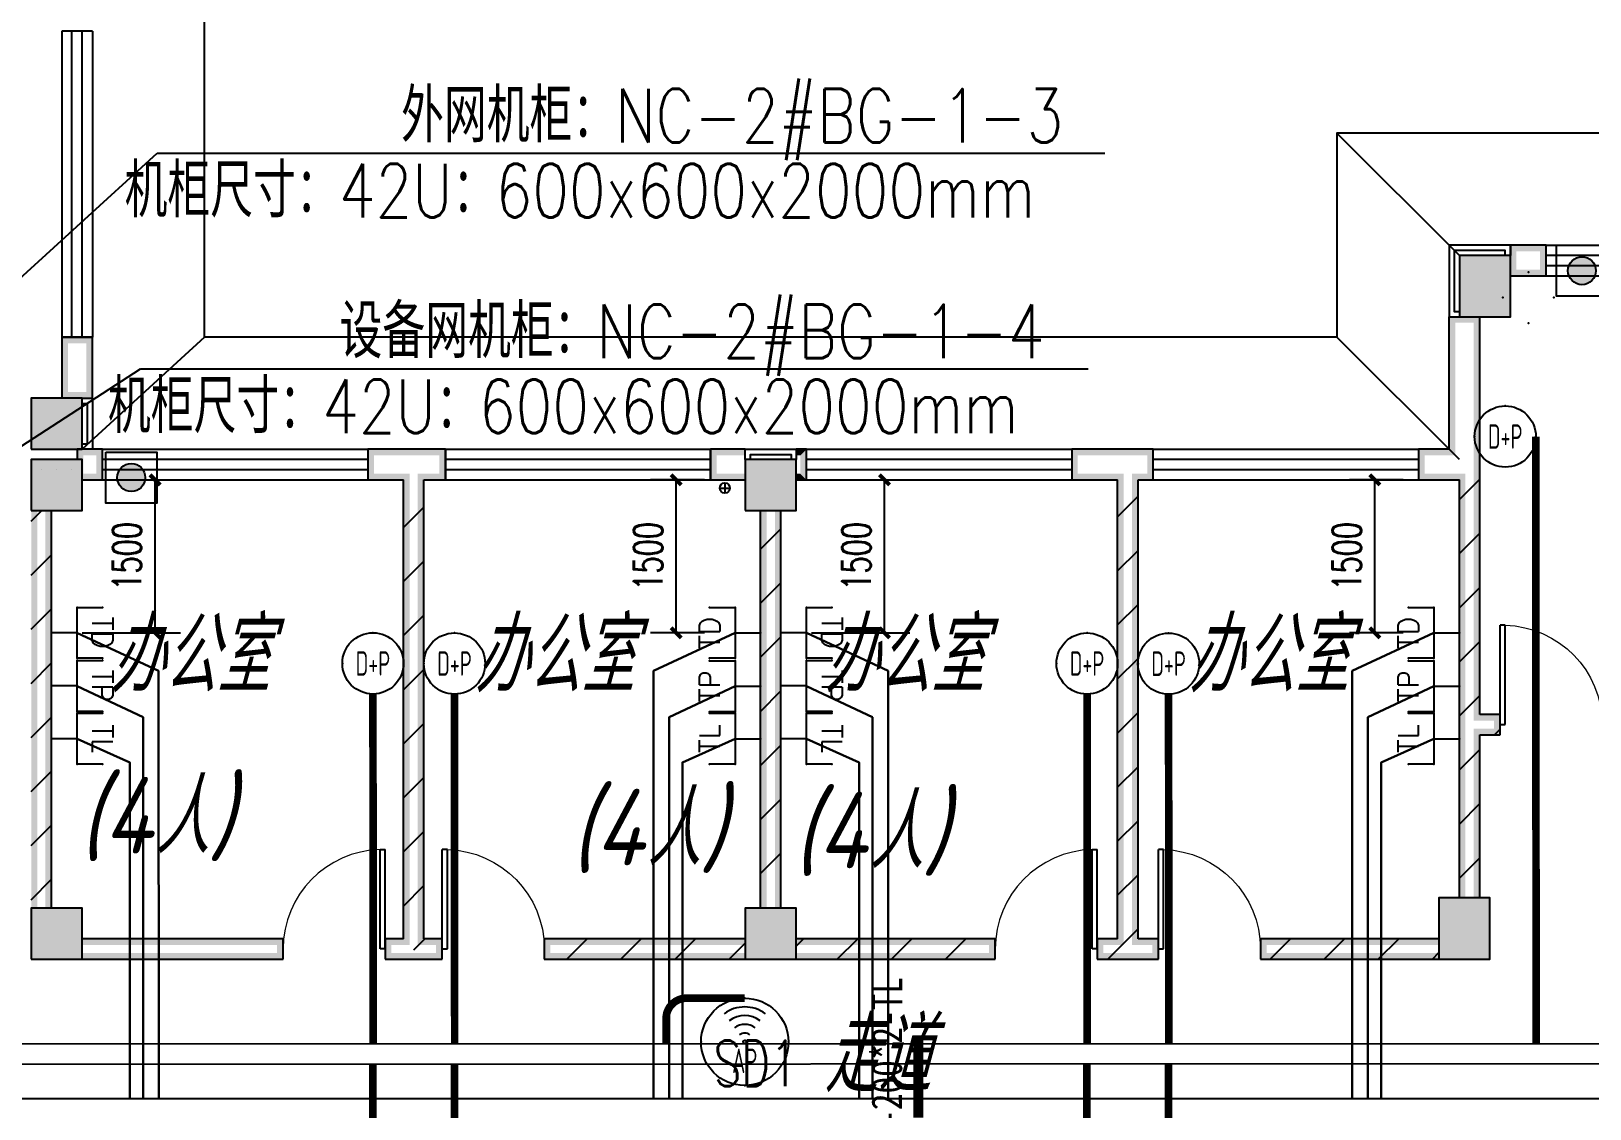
# Model space of a CAD drawing. Extents: x 1241380 to 1952554, y 1012187 to 1766051.
# Drawn here: x 1584065 to 1599344, y 1208753 to 1219321 of the extents above; entities that cross this region are included whole.
import ezdxf
from ezdxf.enums import TextEntityAlignment as Align

# ---------------------------------------------------------------- set-up
doc = ezdxf.new("R2010")
doc.units = 0
for name, color, linetype in [('1-建筑底图', 8, 'Continuous'), ('CABLETRAY_PDS', 4, 'Continuous'), ('EQUIP-插座', 3, 'Continuous'), ('EQUIP-照明', 3, 'Continuous'), ('EQUIP-通讯', 3, 'Continuous'), ('PUB_HATCH', 8, 'Continuous'), ('TEL_DIM', 3, 'Continuous'), ('TEL_LEAD', 3, 'Continuous'), ('WIRE-综合布线', 5, 'Continuous'), ('光纤点位', 3, 'Continuous'), ('内网桥架', 1, 'Continuous'), ('填充', 8, 'Continuous'), ('抗震支吊架', 2, 'Continuous'), ('排水', 153, 'Continuous'), ('红机电话', 3, 'Continuous'), ('蓝机电话', 3, 'Continuous')]:
    doc.layers.add(name, color=color, linetype=linetype)
doc.layers.add('内网线路', color=1, linetype='Continuous', lineweight=30)
doc.layers.get('EQUIP-插座').off()
doc.styles.add('_TCH_DIM', font='SIMPLEX', dxfattribs={"bigfont": 'GBCBIG'})
doc.styles.add('_TEL_ATTDEF', font='GBENOR', dxfattribs={"width": 0.8, "height": 3, "bigfont": 'GBCBIG'})
doc.styles.add('_TEL_DIM', font='SIMPLEX', dxfattribs={"width": 0.8, "height": 3.5, "bigfont": 'HZTXT'})
doc.styles.add('A_DIM_T3', font='SIMPLEX', dxfattribs={"width": 0.7, "bigfont": 'HZ'})
doc.styles.add('kzcad', font='', dxfattribs={"width": 0.8})
doc.styles.get("Standard").update_dxf_attribs({"font": 'gbeitc.shx', "bigfont": 'gbcbig.shx'})
doc.styles.get('kzcad').set_extended_font_data('SimSun')
doc.linetypes.add('JIEDI', pattern='A,1.25,-0.25,0.25,-0.25,0.625,["/",Standard,S=0.6,R=0,X=0,Y=-0.3],0.625,-0.25,0.25,-0.25', length=4)
doc.dimstyles.new('_TCH_ARCH&&100', dxfattribs={"dimtxt": 280, "dimasz": 100, "dimexe": 250, "dimexo": 300, "dimgap": 135, "dimtad": 1, "dimdec": 0, "dimzin": 0, "dimdsep": 46, "dimtxsty": 'A_DIM_T3', "dimblk": 'ARCHTICK', "dimcen": 0.09, "dimclrt": 7, "dimazin": 2, "dimtfac": 1, "dimtdec": 0, "dimtix": 1, "dimtmove": 2, "dimatfit": 3, "dimfxl": 100, "dimtolj": 1, "dimtzin": 0, "dimarcsym": 0})
pattern_1 = [(45, (-636285.87, -718395.4), (-265.16515, 265.16515), [])]

# ---------------------------------------------------------------- blocks, each defined once
blk = doc.blocks.new('ng')
at = {"layer": '排水'}
for p, q in [((346041, 781408), (346041, 781308)), ((345991, 781358), (346091, 781358))]:
    blk.add_line(p, q, dxfattribs=at)
blk.add_circle((346041, 781358), 50, dxfattribs=at)
blk = doc.blocks.new('雨水管')
at = {"layer": '排水'}
blk.add_blockref('ng', (600767, -124911), dxfattribs=at)
blk = doc.blocks.new('xfjyc')
at = {"layer": '填充'}
h = blk.add_hatch(color=1, dxfattribs=at)
h.dxf.hatch_style = 1
edge = h.paths.add_edge_path()
edge.add_arc((250, 250), 137, 0, 360)
blk.add_lwpolyline([(0, 500), (500, 500), (500, 0), (0, 0)], close=True)
at = {"color": 1}
blk.add_circle((250, 250), 137, dxfattribs=at)
blk = doc.blocks.new('xfjyc2')
for p in [(28302, 14101), (14081, 12073)]:
    blk.add_blockref('xfjyc', p)
blk = doc.blocks.new('$WINLIB2D$00000001')
at = {"color": 0}
for points in [[(-0.5, 0.5), (-0.5, -0.5)], [(-0.5, 0.5), (0.5, 0.5)], [(0.5, -0.5), (0.5, 0.5)], [(0.5, 0.1667), (-0.5, 0.1667)], [(0.5, -0.1667), (-0.5, -0.1667)], [(-0.5, -0.5), (0.5, -0.5)]]:
    blk.add_lwpolyline(points, dxfattribs=at)
blk = doc.blocks.new('$DorLib2D$00000001')
at = {"color": 0}
for p, q in [((0.45, 0.975), (0.5, 0.975)), ((0.45, 0), (0.45, 0.975)), ((0.5, 0), (0.5, 0.975)), ((0.5, 0), (0.45, 0))]:
    blk.add_line(p, q, dxfattribs=at)
at = {"color": 0, "lineweight": 13}
blk.add_arc((0.475, 0), 0.975, 91.4693, 180, dxfattribs=at)
blk = doc.blocks.new('_FZH')
blk.add_lwpolyline([(-0.5, -0.5), (0.5, -0.5), (0.5, 0.5), (-0.5, 0.5)], close=True)
at = {"layer": 'PUB_HATCH'}
blk.add_solid([(-0.5, -0.5), (0.5, -0.5), (-0.5, 0.5), (0.5, 0.5)], dxfattribs=at)
blk = doc.blocks.new('1-一层建筑底图')
at = {"layer": '1-建筑底图'}
for points in [[(28150, 14550), (27800, 14550), (27860, 14490), (28090, 14490)], [(27800, 14550), (27800, 14250), (27860, 14310), (27860, 14490)], [(28150, 14250), (28150, 14550), (28090, 14490), (28090, 14310)], [(27800, 14450), (27300, 14450), (27360, 14390), (27740, 14390)], [(27300, 14450), (27300, 13850), (27360, 13910), (27360, 14390)], [(27800, 13850), (27800, 14450), (27740, 14390), (27740, 13910)], [(27800, 14250), (28150, 14250), (28090, 14310), (27860, 14310)], [(27300, 13850), (27800, 13850), (27740, 13910), (27360, 13910)], [(27200, 12550), (27260, 12490), (27260, 13850), (27200, 13850)], [(27200, 13850), (27200, 13790), (27500, 13790), (27500, 13850)], [(27500, 12450), (27500, 13850), (27440, 13850), (27440, 12450)], [(13900, 13650), (13600, 13650), (13660, 13590), (13840, 13590)], [(13600, 13650), (13600, 13050), (13660, 13110), (13660, 13590)], [(13900, 13050), (13900, 13650), (13840, 13590), (13840, 13110)], [(13800, 13050), (13300, 13050), (13360, 12990), (13740, 12990)], [(13300, 13050), (13300, 12550), (13360, 12610), (13360, 12990)], [(13600, 13050), (13900, 13050), (13840, 13110), (13660, 13110)], [(13800, 12550), (13800, 13050), (13740, 12990), (13740, 12610)], [(13300, 12550), (13800, 12550), (13740, 12610), (13360, 12610)], [(14000, 12550), (13750, 12550), (13810, 12490), (13940, 12490)], [(13750, 12450), (13800, 12450), (13800, 12300), (13810, 12310), (13810, 12490), (13750, 12550)], [(14000, 12250), (14000, 12550), (13940, 12490), (13940, 12310)], [(17050, 12550), (16600, 12550), (16660, 12490), (17050, 12490)], [(16600, 12550), (16600, 12250), (16660, 12310), (16660, 12490)], [(17360, 12550), (17050, 12550), (17050, 12490), (17300, 12490)], [(17360, 12250), (17360, 12550), (17300, 12490), (17300, 12310)], [(20300, 12550), (19960, 12550), (20020, 12490), (20300, 12490)], [(19960, 12550), (19960, 12250), (20020, 12310), (20020, 12490)], [(20900, 12550), (20800, 12550), (20800, 12490), (20840, 12490)], [(20900, 12250), (20900, 12550), (20840, 12490), (20840, 12310)], [(24050, 12550), (23500, 12550), (23560, 12490), (24050, 12490)], [(23500, 12550), (23500, 12250), (23560, 12310), (23560, 12490)], [(24300, 12550), (24050, 12550), (24050, 12490), (24240, 12490)], [(24300, 12250), (24300, 12550), (24240, 12490), (24240, 12310)], [(27200, 12550), (26900, 12550), (26960, 12490), (27260, 12490)], [(26900, 12550), (26900, 12250), (26960, 12310), (26960, 12490)], [(13800, 12450), (13300, 12450), (13360, 12390), (13740, 12390)], [(13300, 12450), (13300, 11950), (13360, 12010), (13360, 12390)], [(13800, 11950), (13800, 12450), (13740, 12390), (13740, 12010)], [(20800, 12450), (20300, 12450), (20360, 12390), (20740, 12390)], [(20300, 12450), (20300, 11950), (20360, 12010), (20360, 12390)], [(20800, 11950), (20800, 12450), (20740, 12390), (20740, 12010)], [(27500, 9950), (27500, 12450), (27440, 12450), (27440, 9890)], [(13360, 11950), (13300, 11950), (13300, 12350), (13300, 8050), (13360, 8050)], [(13800, 12300), (13800, 12250), (14000, 12250), (13940, 12310), (13810, 12310)], [(16600, 12250), (16950, 12250), (17010, 12310), (16660, 12310)], [(16950, 7750), (16950, 12250), (17010, 12310), (17010, 7690)], [(17150, 12250), (17360, 12250), (17300, 12310), (17090, 12310)], [(17150, 7750), (17150, 12250), (17090, 12310), (17090, 7690)], [(19960, 12250), (20300, 12250), (20300, 12310), (20020, 12310)], [(20800, 12250), (20900, 12250), (20840, 12310), (20800, 12310)], [(23500, 12250), (23950, 12250), (24010, 12310), (23560, 12310)], [(23950, 7750), (23950, 12250), (24010, 12310), (24010, 7690)], [(24150, 12250), (24300, 12250), (24240, 12310), (24090, 12310)], [(24150, 7750), (24150, 12250), (24090, 12310), (24090, 7690)], [(26900, 12250), (27300, 12250), (27360, 12310), (26960, 12310)], [(27300, 9850), (27300, 12250), (27360, 12310), (27360, 9850)], [(13300, 11950), (13800, 11950), (13740, 12010), (13360, 12010)], [(13500, 11950), (13440, 11950), (13440, 8050), (13500, 8050)], [(20300, 11950), (20800, 11950), (20740, 12010), (20360, 12010)], [(20510, 11950), (20450, 11950), (20450, 8050), (20510, 8050)], [(20650, 11950), (20590, 11950), (20590, 8050), (20650, 8050)], [(27700, 9950), (27500, 9950), (27440, 9890), (27640, 9890)], [(27700, 9750), (27700, 9950), (27640, 9890), (27640, 9810)], [(27300, 8150), (27360, 8150), (27360, 9850), (27300, 9850)], [(27440, 8150), (27500, 8150), (27500, 9750), (27440, 9810)], [(27500, 9750), (27700, 9750), (27640, 9810), (27440, 9810)], [(27600, 8150), (27100, 8150), (27160, 8090), (27540, 8090)], [(27100, 8150), (27100, 7550), (27160, 7610), (27160, 8090)], [(27600, 7550), (27600, 8150), (27540, 8090), (27540, 7610)], [(13800, 8050), (13300, 8050), (13360, 7990), (13740, 7990)], [(13300, 8050), (13300, 7550), (13360, 7610), (13360, 7990)], [(13800, 7550), (13800, 8050), (13740, 7990), (13740, 7610)], [(20800, 8050), (20300, 8050), (20360, 7990), (20740, 7990)], [(20300, 8050), (20300, 7550), (20360, 7610), (20360, 7990)], [(20800, 7550), (20800, 8050), (20740, 7990), (20740, 7610)], [(13800, 7750), (13800, 7690), (15710, 7690), (15770, 7750)], [(15770, 7550), (15770, 7750), (15710, 7690), (15710, 7610)], [(16950, 7750), (16770, 7750), (16830, 7690), (17010, 7690)], [(16770, 7750), (16770, 7550), (16830, 7610), (16830, 7690)], [(17330, 7750), (17150, 7750), (17090, 7690), (17270, 7690)], [(17330, 7550), (17330, 7750), (17270, 7690), (17270, 7610)], [(20300, 7690), (20300, 7750), (18330, 7750), (18390, 7690)], [(18330, 7750), (18330, 7550), (18390, 7610), (18390, 7690)], [(20800, 7750), (20800, 7690), (22690, 7690), (22750, 7750)], [(22750, 7550), (22750, 7750), (22690, 7690), (22690, 7610)], [(23950, 7750), (23750, 7750), (23810, 7690), (24010, 7690)], [(23750, 7750), (23750, 7550), (23810, 7610), (23810, 7690)], [(24350, 7750), (24150, 7750), (24090, 7690), (24290, 7690)], [(24350, 7550), (24350, 7750), (24290, 7690), (24290, 7610)], [(27100, 7690), (27100, 7750), (25350, 7750), (25410, 7690)], [(25350, 7750), (25350, 7550), (25410, 7610), (25410, 7690)], [(13300, 7550), (13800, 7550), (13740, 7610), (13360, 7610)], [(13800, 7610), (13800, 7550), (15770, 7550), (15710, 7610)], [(16770, 7550), (17050, 7550), (17050, 7610), (16830, 7610)], [(17050, 7550), (17330, 7550), (17270, 7610), (17050, 7610)], [(20300, 7550), (20300, 7610), (18390, 7610), (18330, 7550)], [(20300, 7550), (20800, 7550), (20740, 7610), (20360, 7610)], [(20800, 7610), (20800, 7550), (22750, 7550), (22690, 7610)], [(23750, 7550), (24050, 7550), (24050, 7610), (23810, 7610)], [(24050, 7550), (24350, 7550), (24290, 7610), (24050, 7610)], [(27100, 7550), (27100, 7610), (25410, 7610), (25350, 7550)], [(27100, 7550), (27600, 7550), (27540, 7610), (27160, 7610)]]:
    blk.add_hatch(color=8, dxfattribs=at).paths.add_polyline_path(points)
h = blk.add_hatch(dxfattribs=at)
h.set_pattern_fill('普通砖', color=8, scale=150, style=0)
h.set_pattern_definition(pattern_1)
h.paths.add_polyline_path([(27433, 9850), (27440, 9890), (27500, 9950), (27500, 12450), (27440, 12450), (27333, 12417), (27360, 12310), (27300, 12250), (27300, 9850)])
h = blk.add_hatch(dxfattribs=at)
h.set_pattern_fill('普通砖', color=8, scale=150, style=0)
h.set_pattern_definition(pattern_1)
h.paths.add_polyline_path([(13500, 11950), (13300, 11950), (13300, 12350), (13300, 8050), (13500, 8050)])
h = blk.add_hatch(dxfattribs=at)
h.set_pattern_fill('普通砖', color=8, scale=150, style=0)
h.set_pattern_definition(pattern_1)
h.paths.add_polyline_path([(17050, 7683), (17090, 7690), (17150, 7750), (17150, 12250), (17050, 12350), (16950, 12250), (16950, 7750), (17010, 7690)])
h = blk.add_hatch(dxfattribs=at)
h.set_pattern_fill('普通砖', color=8, scale=150, style=0)
h.set_pattern_definition(pattern_1)
h.paths.add_polyline_path([(24050, 7683), (24090, 7690), (24150, 7750), (24150, 12250), (24050, 12350), (23950, 12250), (23950, 7750), (24010, 7690)])
h = blk.add_hatch(dxfattribs=at)
h.set_pattern_fill('普通砖', color=8, scale=150, style=0)
h.set_pattern_definition(pattern_1)
h.paths.add_polyline_path([(20650, 11950), (20450, 11950), (20450, 8050), (20650, 8050)])
h = blk.add_hatch(dxfattribs=at)
h.set_pattern_fill('普通砖', color=8, scale=150, style=0)
h.set_pattern_definition(pattern_1)
h.paths.add_polyline_path([(27440, 9810), (27500, 9750), (27700, 9750), (27700, 9950), (27500, 9950), (27440, 9890), (27433, 9850)])
h = blk.add_hatch(dxfattribs=at)
h.set_pattern_fill('普通砖', color=8, scale=150, style=0)
h.set_pattern_definition(pattern_1)
h.paths.add_polyline_path([(27300, 8150), (27500, 8150), (27500, 9750), (27440, 9810), (27433, 9850), (27300, 9850)])
h = blk.add_hatch(dxfattribs=at)
h.set_pattern_fill('普通砖', color=8, scale=150, style=0)
h.set_pattern_definition(pattern_1)
h.paths.add_polyline_path([(17050, 7683), (17050, 7550), (17330, 7550), (17330, 7750), (17150, 7750), (17090, 7690)])
h = blk.add_hatch(dxfattribs=at)
h.set_pattern_fill('普通砖', color=8, scale=150, style=0)
h.set_pattern_definition(pattern_1)
h.paths.add_polyline_path([(20300, 7550), (20300, 7750), (18330, 7750), (18330, 7550)])
h = blk.add_hatch(dxfattribs=at)
h.set_pattern_fill('普通砖', color=8, scale=150, style=0)
h.set_pattern_definition(pattern_1)
h.paths.add_polyline_path([(20800, 7750), (20800, 7550), (22750, 7550), (22750, 7750)])
h = blk.add_hatch(dxfattribs=at)
h.set_pattern_fill('普通砖', color=8, scale=150, style=0)
h.set_pattern_definition(pattern_1)
h.paths.add_polyline_path([(24010, 7690), (23950, 7750), (23750, 7750), (23750, 7550), (24050, 7550), (24050, 7683)])
h = blk.add_hatch(dxfattribs=at)
h.set_pattern_fill('普通砖', color=8, scale=150, style=0)
h.set_pattern_definition(pattern_1)
h.paths.add_polyline_path([(24050, 7683), (24050, 7550), (24350, 7550), (24350, 7750), (24150, 7750), (24090, 7690)])
h = blk.add_hatch(dxfattribs=at)
h.set_pattern_fill('普通砖', color=8, scale=150, style=0)
h.set_pattern_definition(pattern_1)
h.paths.add_polyline_path([(27100, 7550), (27100, 7750), (25350, 7750), (25350, 7550)])
at = {"layer": '1-建筑底图', "color": 8}
for p, q in [((27300, 14450), (26100, 15650)), ((28150, 14550), (27800, 14550)), ((27800, 14550), (27800, 14450)), ((28150, 14250), (28150, 14550)), ((27800, 14250), (28150, 14250)), ((27200, 12550), (27200, 13850)), ((27200, 13850), (27300, 13850)), ((27500, 12450), (27500, 13850)), ((13900, 13650), (13600, 13650)), ((13600, 13650), (13600, 13050)), ((15000, 13650), (13800, 12550)), ((13900, 13050), (13900, 13650)), ((27300, 12450), (26100, 13650)), ((13800, 13050), (13900, 13050)), ((14000, 12550), (13750, 12550)), ((13750, 12550), (13750, 12450)), ((14000, 12250), (14000, 12550)), ((17050, 12550), (16600, 12550)), ((16600, 12550), (16600, 12250)), ((17360, 12550), (17050, 12550)), ((17360, 12250), (17360, 12550)), ((20300, 12550), (19960, 12550)), ((19960, 12550), (19960, 12250)), ((20900, 12550), (20800, 12550)), ((20900, 12250), (20900, 12550)), ((24050, 12550), (23500, 12550)), ((23500, 12550), (23500, 12250)), ((24300, 12550), (24050, 12550)), ((24300, 12250), (24300, 12550)), ((27200, 12550), (26900, 12550)), ((26900, 12550), (26900, 12250)), ((27500, 9950), (27500, 12450)), ((13400, 12350), (13400, 12350)), ((13550, 12350), (13550, 12350)), ((13700, 12350), (13700, 12350)), ((13800, 12250), (14000, 12250)), ((16600, 12250), (16950, 12250)), ((16950, 7750), (16950, 12250)), ((17150, 12250), (17360, 12250)), ((17150, 7750), (17150, 12250)), ((19960, 12250), (20300, 12250)), ((20800, 12250), (20900, 12250)), ((23500, 12250), (23950, 12250)), ((23950, 7750), (23950, 12250)), ((24150, 12250), (24300, 12250)), ((24150, 7750), (24150, 12250)), ((26900, 12250), (27300, 12250)), ((27300, 9850), (27300, 12250)), ((13500, 8050), (13500, 11950)), ((20450, 8050), (20450, 11950)), ((20650, 8050), (20650, 11950)), ((27700, 9950), (27500, 9950)), ((27700, 9750), (27700, 9950)), ((27300, 8150), (27300, 9850)), ((27500, 8150), (27500, 9750)), ((27500, 9750), (27700, 9750)), ((15770, 7750), (13800, 7750)), ((15770, 7550), (15770, 7750)), ((16950, 7750), (16770, 7750)), ((16770, 7750), (16770, 7550)), ((17330, 7750), (17150, 7750)), ((17330, 7550), (17330, 7750)), ((20300, 7750), (18330, 7750)), ((18330, 7750), (18330, 7550)), ((22750, 7750), (20800, 7750)), ((22750, 7550), (22750, 7750)), ((23950, 7750), (23750, 7750)), ((23750, 7750), (23750, 7550)), ((24350, 7750), (24150, 7750)), ((24350, 7550), (24350, 7750)), ((27100, 7750), (25350, 7750)), ((25350, 7750), (25350, 7550)), ((13800, 7550), (15770, 7550)), ((16770, 7550), (17050, 7550)), ((17050, 7550), (17330, 7550)), ((18330, 7550), (20300, 7550)), ((20800, 7550), (22750, 7550)), ((23750, 7550), (24050, 7550)), ((24050, 7550), (24350, 7550)), ((25350, 7550), (27100, 7550))]:
    blk.add_line(p, q, dxfattribs=at)
for points in [[(56600, 15650), (26100, 15650), (26100, 13650), (15000, 13650), (15000, 18950)], [(27800, 14450), (27800, 14550), (27200, 14550), (27200, 13850), (27300, 13850)], [(27750, 14450), (27750, 14500), (27250, 14500), (27250, 13900), (27300, 13900)], [(13800, 13050), (13900, 13050), (13900, 12550), (13800, 12550)], [(13800, 13000), (13850, 13000), (13850, 12600), (13800, 12600)], [(20300, 12450), (20300, 12550), (20800, 12550), (20800, 12450)], [(20350, 12450), (20350, 12500), (20750, 12500), (20750, 12450)]]:
    blk.add_lwpolyline(points, dxfattribs=at)
for name, p in [('雨水管', (-926708, -644277)), ('xfjyc2', (-50, -50))]:
    blk.add_blockref(name, p, dxfattribs=at)
for name, p, xscale, yscale, zscale, rotation in [('$WINLIB2D$00000001', (13750, 15150), -3000, -300, -3000, 90), ('_FZH', (13550, 12800), 499.9992801933549, 499.99999998766, 499.99999998766, 1.189948732529169e-08), ('_FZH', (13550, 12200), 499.9999997558771, 499.9999997558771, 499.9999997558771, 359.9999999842718), ('_FZH', (20550, 12200), 499.9999999032589, 499.9999999032589, 499.9999999032589, 1.588819395128734e-08), ('$DorLib2D$00000001', (16270, 7650), -1000, -1000, -1000, 180), ('$DorLib2D$00000001', (17830, 7650), 1000, -1000, 1000, 180), ('$DorLib2D$00000001', (23250, 7650), -1000, -1000, -1000, 180), ('$DorLib2D$00000001', (24850, 7650), 1000, -1000, 1000, 180), ('_FZH', (27350, 7850), 500.0000003599562, 600.0664063737495, 600.0664063737495, 6.990271723652541e-09), ('_FZH', (13550, 7800), 499.9999998960411, 500.0664063933073, 500.0664063933073, 1.351363599738574e-08), ('_FZH', (20550, 7800), 500.0000000636792, 500.0664061905118, 500.0664061905118, 3.032230465129246e-08)]:
    blk.add_blockref(name, p, dxfattribs=dict(at, xscale=xscale, yscale=yscale, zscale=zscale, rotation=rotation))
for name, p, xscale, yscale, zscale in [('$WINLIB2D$00000001', (29450, 14400), 2600, -300, 2600), ('_FZH', (27550, 14150), 500.0007196484366, 600.0000000675209, 600.0000000675209), ('$WINLIB2D$00000001', (15300, 12400), 2600, -300, 2600), ('$WINLIB2D$00000001', (18660, 12400), 2600, 300, 2600), ('$WINLIB2D$00000001', (22200, 12400), 2600, -300, 2600), ('$WINLIB2D$00000001', (25600, 12400), 2600, -300, 2600), ('$DorLib2D$00000001', (28200, 9850), -1000, 1000, -1000)]:
    blk.add_blockref(name, p, dxfattribs=dict(at, xscale=xscale, yscale=yscale, zscale=zscale))
for s, height, p in [('办公室', 723.4, (14068, 10168)), ('办公室', 723.4, (17640, 10168)), ('办公室', 723.4, (21068, 10168)), ('办公室', 723.4, (24640, 10168)), ('(4', 750, (13762, 8585)), ('人', 723, (14512, 8585)), (')', 750, (15039, 8585)), ('(4', 750, (18581, 8469)), ('人', 723, (19331, 8469)), (')', 750, (19858, 8469)), ('(4', 750, (20762, 8440)), ('人', 723, (21512, 8440)), (')', 750, (22039, 8440)), ('走道', 723.4, (21068, 6247))]:
    blk.add_text(s, height=height, dxfattribs=at).set_placement(p)
at = {"layer": '1-建筑底图', "color": 8, "style": '_TCH_DIM', "width": 0.705882}
blk.add_text('SD1', height=446.2, dxfattribs=at).set_placement((19990, 6306))
blk = doc.blocks.new('$equip_U$00000080(win7-PC-wzy)')
blk.add_circle((0, 0.5), 0.5)
for p in [(0, 0.999), (-0.5, 0.5), (0.5, 0.5)]:
    blk.add_point(p)
at = {"color": 7, "style": '_TEL_DIM', "width": 0.7}
blk.add_attdef('$TEXT$', text='', height=0.4, dxfattribs=at).set_placement((0, 0.5), align=Align.MIDDLE_CENTER)
at = {"color": 7, "style": '_TEL_DIM', "flags": 1}
for tag in ['A', 'REMARK']:
    blk.add_attdef(tag, text='', height=0.00002, dxfattribs=at).set_placement((0, 0), align=Align.MIDDLE_CENTER)
blk = doc.blocks.new('$equip_U$00000091(win7-PC-wzy)')
for radius in [0.714, 0.0272]:
    blk.add_circle((0, 0), radius)
for radius in [0.571, 0.428, 0.285, 0.143]:
    blk.add_arc((0, 0), radius, 53.7049, 126.2951)
for p in [(0, 0.714), (-0.714, 0), (0.714, 0), (0, -0.714)]:
    blk.add_point(p)
at = {"color": 7, "style": '_TEL_DIM', "flags": 1}
for tag in ['A', 'REMARK']:
    blk.add_attdef(tag, text='', height=0.00002, dxfattribs=at).set_placement((0, 0), align=Align.MIDDLE_CENTER)
at = {"color": 7, "style": '_TEL_DIM', "width": 0.7}
blk.add_attdef('$TEXT$', text='', height=0.4, dxfattribs=at).set_placement((0, -0.31), align=Align.MIDDLE_CENTER)
blk = doc.blocks.new('$equip$00001239')
for p, q in [((-0.5, 1.05), (-0.5, 1)), ((0.5, 1), (-0.5, 1)), ((0.5, 1.05), (0.5, 1)), ((0.5, 0.5), (-0.5, 0.5)), ((0, 0.5), (0, 0))]:
    blk.add_line(p, q)
blk.add_arc((0, 1), 0.5, 180, 0)
for points in [[(0, 0.75), (-0.433, 0.75), (0, 1), (-0.5, 1)], [(0, 0.567), (-0.25, 0.567), (0, 0.75), (-0.433, 0.75)], [(0, 0.5), (0, 0.5), (0, 0.567), (-0.25, 0.567)]]:
    blk.add_solid(points)
at = {"layer": 'EQUIP-照明'}
for p in [(0, 1), (-0.5, 0.5), (0.5, 0.5), (0, 0)]:
    blk.add_point(p, dxfattribs=at)
at = {"layer": 'EQUIP-照明', "flags": 9}
blk.add_attdef('A', (0, 0), '', height=0.00002, dxfattribs=at)
blk = doc.blocks.new('$equip$00001867')
for p, q in [((-0.5, 0.499), (-0.5, 0.999)), ((0.5, 0.999), (0.5, 0.499)), ((0.5, 0.499), (-0.5, 0.499)), ((0, 0.5), (0, 0))]:
    blk.add_line(p, q)
for p in [(-0.5, 0.999), (0.5, 0.999), (-0.5, 0.499), (0.5, 0.499), (0, 0)]:
    blk.add_point(p)
at = {"color": 7, "style": '_TEL_DIM'}
blk.add_attdef('$TEXT$', text='', height=0.4, dxfattribs=at).set_placement((0, 0.999), align=Align.MIDDLE_CENTER)
at = {"color": 7, "style": '_TEL_DIM', "flags": 1}
blk.add_attdef('A', text='', height=0.00002, dxfattribs=at).set_placement((0, 0), align=Align.MIDDLE_CENTER)
blk = doc.blocks.new('$equip$00002670')
for p, q in [((-0.5, 0.499), (-0.5, 0.999)), ((0.5, 0.999), (0.5, 0.499)), ((0.5, 0.499), (-0.5, 0.499)), ((0, 0.5), (0, 0))]:
    blk.add_line(p, q)
for p in [(-0.5, 0.999), (0.5, 0.999), (-0.5, 0.499), (0.5, 0.499), (0, 0)]:
    blk.add_point(p)
at = {"color": 7, "style": '_TEL_DIM'}
blk.add_attdef('$TEXT$', text='', height=0.4, dxfattribs=at).set_placement((0, 0.999), align=Align.MIDDLE_CENTER)
at = {"color": 7, "style": '_TEL_DIM', "flags": 1}
blk.add_attdef('A', text='', height=0.000025, dxfattribs=at).set_placement((0, 0), align=Align.MIDDLE_CENTER)
blk = doc.blocks.new('_ArchTick')
at = {"color": 0, "linetype": 'ByBlock', "const_width": 0.4}
blk.add_lwpolyline([(-0.5, -0.5), (0.5, 0.5)], dxfattribs=at)
blk = doc.blocks.new('*D219')
at = {"layer": 'Defpoints', "color": 0, "transparency": 16777216}
for p in [(20131, 237467), (21145, 237467), (20131, 235967)]:
    blk.add_point(p, dxfattribs=at)
at = {"layer": 'TEL_DIM', "color": 0, "lineweight": -2, "transparency": 16777216}
for p, q in [((20431, 237467), (21395, 237467)), ((21145, 235967), (21145, 237467)), ((20431, 235967), (21395, 235967))]:
    blk.add_line(p, q, dxfattribs=at)
at = {"layer": 'TEL_DIM', "color": 0, "lineweight": -2, "transparency": 16777216, "xscale": 100, "yscale": 100, "zscale": 100}
for p, rotation in [((21145, 237467), 90), ((21145, 235967), 270)]:
    blk.add_blockref('_ArchTick', p, dxfattribs=dict(at, rotation=rotation))
at = {"layer": 'TEL_DIM', "color": 7, "transparency": 16777216, "insert": (20870, 236717), "char_height": 280, "attachment_point": 5, "rotation": 90, "style": 'A_DIM_T3'}
blk.add_mtext('\\A1;1500', dxfattribs=at)
blk = doc.blocks.new('*D220')
at = {"layer": 'Defpoints', "color": 0, "transparency": 16777216}
for p in [(33103, 237467), (33681, 237467), (33681, 235967)]:
    blk.add_point(p, dxfattribs=at)
at = {"layer": 'TEL_DIM', "color": 0, "lineweight": -2, "transparency": 16777216}
for p, q in [((33381, 237467), (32853, 237467)), ((33103, 235967), (33103, 237467)), ((33381, 235967), (32853, 235967))]:
    blk.add_line(p, q, dxfattribs=at)
at = {"layer": 'TEL_DIM', "color": 0, "lineweight": -2, "transparency": 16777216, "xscale": 100, "yscale": 100, "zscale": 100}
for p, rotation in [((33103, 237467), 90), ((33103, 235967), 270)]:
    blk.add_blockref('_ArchTick', p, dxfattribs=dict(at, rotation=rotation))
at = {"layer": 'TEL_DIM', "color": 7, "transparency": 16777216, "insert": (32828, 236717), "char_height": 280, "attachment_point": 5, "rotation": 90, "style": 'A_DIM_T3'}
blk.add_mtext('\\A1;1500', dxfattribs=at)
blk = doc.blocks.new('*D221')
at = {"layer": 'Defpoints', "color": 0, "transparency": 16777216}
for p in [(27281, 237467), (28295, 237467), (27281, 235967)]:
    blk.add_point(p, dxfattribs=at)
at = {"layer": 'TEL_DIM', "color": 0, "lineweight": -2, "transparency": 16777216}
for p, q in [((27581, 237467), (28545, 237467)), ((28295, 235967), (28295, 237467)), ((27581, 235967), (28545, 235967))]:
    blk.add_line(p, q, dxfattribs=at)
at = {"layer": 'TEL_DIM', "color": 0, "lineweight": -2, "transparency": 16777216, "xscale": 100, "yscale": 100, "zscale": 100}
for p, rotation in [((28295, 237467), 90), ((28295, 235967), 270)]:
    blk.add_blockref('_ArchTick', p, dxfattribs=dict(at, rotation=rotation))
at = {"layer": 'TEL_DIM', "color": 7, "transparency": 16777216, "insert": (28020, 236717), "char_height": 280, "attachment_point": 5, "rotation": 90, "style": 'A_DIM_T3'}
blk.add_mtext('\\A1;1500', dxfattribs=at)
blk = doc.blocks.new('*D222')
at = {"layer": 'Defpoints', "color": 0, "transparency": 16777216}
for p in [(26253, 237467), (26831, 237467), (26831, 235967)]:
    blk.add_point(p, dxfattribs=at)
at = {"layer": 'TEL_DIM', "color": 0, "lineweight": -2, "transparency": 16777216}
for p, q in [((26531, 237467), (26003, 237467)), ((26253, 235967), (26253, 237467)), ((26531, 235967), (26003, 235967))]:
    blk.add_line(p, q, dxfattribs=at)
at = {"layer": 'TEL_DIM', "color": 0, "lineweight": -2, "transparency": 16777216, "xscale": 100, "yscale": 100, "zscale": 100}
for p, rotation in [((26253, 237467), 90), ((26253, 235967), 270)]:
    blk.add_blockref('_ArchTick', p, dxfattribs=dict(at, rotation=rotation))
at = {"layer": 'TEL_DIM', "color": 7, "transparency": 16777216, "insert": (25978, 236717), "char_height": 280, "attachment_point": 5, "rotation": 90, "style": 'A_DIM_T3'}
blk.add_mtext('\\A1;1500', dxfattribs=at)
blk = doc.blocks.new('A$C4A9128F6')
at = {"layer": '内网桥架'}
blk.add_line((-54795, -78014.5), (-37579.1, -78014.5), dxfattribs=at)
at = {"layer": '内网线路'}
for points in [[(-53150.6, -73446.7), (-52350.3, -73820.4), (-52348.4, -78014.5)], [(-46699.3, -73446.7), (-47499.4, -73820.8), (-47499.4, -78014.5)], [(-46000.6, -73446.7), (-45200.3, -73820.4), (-45198.4, -78014.5)], [(-39849.3, -73446.7), (-40649.4, -73820.8), (-40649.4, -78014.5)], [(-53150.3, -73970.3), (-52503.1, -74273.9), (-52503.1, -78014.5)], [(-46699.3, -73970.3), (-47346.4, -74274.2), (-47346.4, -78014.5)], [(-46000.3, -73970.3), (-45353.1, -74273.9), (-45353.1, -78014.5)], [(-39849.3, -73970.3), (-40496.4, -74274.2), (-40496.4, -78014.5)], [(-53150.1, -74485), (-52633.9, -74716.9), (-52632.5, -78014.5)], [(-46699.3, -74485), (-47215.3, -74717.2), (-47215.3, -78014.5)], [(-46000.1, -74485), (-45483.9, -74716.9), (-45482.5, -78014.5)], [(-39849.3, -74485), (-40365.3, -74717.2), (-40365.3, -78014.5)]]:
    blk.add_lwpolyline(points, dxfattribs=at)
at = {"layer": 'EQUIP-插座', "xscale": 500, "yscale": 500, "zscale": 500, "rotation": 180}
blk.add_blockref('$equip$00001239', (-38923.5, -69909.8), dxfattribs=at)
at = {"layer": '光纤点位', "xscale": 500, "yscale": 500, "zscale": 500}
for p, rotation in [((-53399.8, -73446.7), 270), ((-46449.8, -73446.7), 90), ((-46249.8, -73446.7), 270), ((-39599.8, -73446.7), 90)]:
    blk.add_blockref('$equip$00002670', p, dxfattribs=dict(at, rotation=rotation)).add_auto_attribs({'$TEXT$': 'TD'})
at = {"layer": '红机电话', "xscale": 500, "yscale": 500, "zscale": 500}
for p, rotation in [((-53399.8, -73966.7), 270), ((-46449.8, -73970.3), 90), ((-46249.8, -73966.7), 270), ((-39599.8, -73970.3), 90)]:
    blk.add_blockref('$equip$00001867', p, dxfattribs=dict(at, rotation=rotation)).add_auto_attribs({'$TEXT$': 'TP'})
at = {"layer": '蓝机电话', "xscale": 500, "yscale": 500, "zscale": 500}
for p, rotation in [((-53399.8, -74485), 270), ((-46449.8, -74485), 90), ((-46249.8, -74485), 270), ((-39599.8, -74485), 90)]:
    blk.add_blockref('$equip$00001867', p, dxfattribs=dict(at, rotation=rotation)).add_auto_attribs({'$TEXT$': 'TL'})
at = {"layer": 'TEL_DIM'}
for p1, p2, distance, picture, middle in [((-53399.8, -73446.7), (-53399.8, -71946.7), -1014, '*D219', (-52660.9, -72696.7)), ((-46699.3, -73446.7), (-46699.3, -71946.7), 578.5, '*D222', (-47552.8, -72696.7)), ((-46249.8, -73446.7), (-46249.8, -71946.7), -1014, '*D221', (-45510.9, -72696.7)), ((-39849.3, -73446.7), (-39849.3, -71946.7), 578.5, '*D220', (-40702.8, -72696.7))]:
    dim = blk.add_aligned_dim(p1=p1, p2=p2, distance=distance, dimstyle='_TCH_ARCH&&100', dxfattribs=at)
    dim.commit()
    dim.dimension.update_dxf_attribs({"geometry": picture, "text_midpoint": middle, "insert": (-73530.4, -309413.6)})

msp = doc.modelspace()

# ---------------------------------------------------------------- linework, layer by layer
at = {"layer": 'CABLETRAY_PDS'}
for p, q in [((1573863.5, 1209385.2), (1603514.9, 1209397.1)), ((1603515, 1209197.1), (1573863.5, 1209185.4))]:
    msp.add_line(p, q, dxfattribs=at)
at = {"layer": 'TEL_LEAD', "color": 3}
for p, q in [((1580521.4, 1213771.7), (1585301.3, 1218125.5)), ((1585301.3, 1218125.5), (1594588.4, 1218125.5)), ((1580301.2, 1212871.7), (1585138, 1216010.2)), ((1585138, 1216010.2), (1594425, 1216010.2))]:
    msp.add_line(p, q, dxfattribs=at)
at = {"layer": 'WIRE-综合布线', "linetype": 'Continuous', "const_width": 75}
for points in [[(1598817.1, 1209395.3), (1598814.7, 1215345.8)], [(1587417, 1209390.6), (1587415.5, 1212821.4)], [(1588216.4, 1209390.9), (1588214.9, 1212820.1)], [(1594417.2, 1209389.3), (1594415.7, 1212820.1)], [(1595216.6, 1209389.6), (1595215.1, 1212818.8)], [(1590489.1, 1209838.5), (1591060, 1209838.5)], [(1590289.2, 1209391.8), (1590289.1, 1209638.4)], [(1587413.8, 1209190.7), (1587415.3, 1205206.7)], [(1588213.2, 1209191), (1588214.7, 1205205.4)], [(1594414, 1209189.4), (1594415.5, 1205205.4)], [(1595213.4, 1209189.7), (1595214.9, 1205204.1)]]:
    msp.add_lwpolyline(points, dxfattribs=at)
msp.add_lwpolyline([(1590489.1, 1209838.5, 0.4143315), (1590289.1, 1209638.4)], format="xyb", dxfattribs=at)
at = {"layer": '抗震支吊架', "color": 2, "const_width": 100}
msp.add_lwpolyline([(1592761.8, 1208666.8), (1592761.8, 1209466.8)], dxfattribs=at)

# ---------------------------------------------------------------- block references
at = {"layer": '1-建筑底图', "linetype": 'JIEDI'}
msp.add_blockref('1-一层建筑底图', (1570765, 1202671.1), dxfattribs=at)
at = {"layer": '1-建筑底图', "color": 3}
msp.add_blockref('A$C4A9128F6', (1637664.8, 1286867.8), dxfattribs=at)
at = {"layer": 'EQUIP-通讯', "linetype": 'JIEDI'}
ref = msp.add_blockref('$equip_U$00000080(win7-PC-wzy)', (1598515, 1215046.1), dxfattribs=dict(at, xscale=600, yscale=600, zscale=600))
ref.add_attrib('$TEXT$', 'D+P', dxfattribs={"layer": '0', "color": 7, "height": 240, "style": '_TEL_ATTDEF', "width": 0.7}).set_placement((1598515, 1215345.8), align=Align.MIDDLE_CENTER)
ref = msp.add_blockref('$equip_U$00000080(win7-PC-wzy)', (1587715.2, 1213121.1), dxfattribs=dict(at, xscale=600, yscale=600, zscale=600, rotation=90))
ref.add_attrib('$TEXT$', 'D+P', dxfattribs={"layer": '0', "color": 7, "height": 240, "style": '_TEL_ATTDEF', "width": 0.7}).set_placement((1587415.5, 1213121.1), align=Align.MIDDLE_CENTER)
ref = msp.add_blockref('$equip_U$00000080(win7-PC-wzy)', (1588514.6, 1213119.8), dxfattribs=dict(at, xscale=600, yscale=600, zscale=600, rotation=90))
ref.add_attrib('$TEXT$', 'D+P', dxfattribs={"layer": '0', "color": 7, "height": 240, "style": '_TEL_ATTDEF', "width": 0.7}).set_placement((1588214.9, 1213119.8), align=Align.MIDDLE_CENTER)
ref = msp.add_blockref('$equip_U$00000080(win7-PC-wzy)', (1594715.4, 1213119.8), dxfattribs=dict(at, xscale=600, yscale=600, zscale=600, rotation=90))
ref.add_attrib('$TEXT$', 'D+P', dxfattribs={"layer": '0', "color": 7, "height": 240, "style": '_TEL_ATTDEF', "width": 0.7}).set_placement((1594415.7, 1213119.8), align=Align.MIDDLE_CENTER)
ref = msp.add_blockref('$equip_U$00000080(win7-PC-wzy)', (1595514.8, 1213118.5), dxfattribs=dict(at, xscale=600, yscale=600, zscale=600, rotation=90))
ref.add_attrib('$TEXT$', 'D+P', dxfattribs={"layer": '0', "color": 7, "height": 240, "style": '_TEL_ATTDEF', "width": 0.7}).set_placement((1595215.1, 1213118.5), align=Align.MIDDLE_CENTER)
ref = msp.add_blockref('$equip_U$00000091(win7-PC-wzy)', (1591060, 1209410.2), dxfattribs=dict(at, xscale=600, yscale=600, zscale=600))
ref.add_attrib('$TEXT$', 'AP', dxfattribs={"layer": '0', "color": 7, "height": 240, "style": '_TEL_ATTDEF', "width": 0.7}).set_placement((1591060, 1209224), align=Align.MIDDLE_CENTER)

# ---------------------------------------------------------------- texts
at = {"layer": 'TEL_LEAD', "color": 7, "style": '_TEL_DIM', "width": 0.8}
for s, p in [('外网机柜：NC-2#BG-1-3', (1587690.9, 1218230.5)), ('机柜尺寸：42U：600x600x2000mm', (1584980.7, 1217495.5)), ('设备网机柜：NC-2#BG-1-4', (1587087.5, 1216115.2)), ('机柜尺寸：42U：600x600x2000mm', (1584817.3, 1215380.2))]:
    msp.add_text(s, height=525, dxfattribs=at).set_placement(p)
at = {"layer": '抗震支吊架', "color": 2, "style": 'kzcad', "width": 0.8}
msp.add_text('KZQ-200*2-TL', height=300, rotation=89.88539, dxfattribs=at).set_placement((1592601.8, 1209066.8), align=Align.CENTER)

doc.saveas('drawing.dxf')
